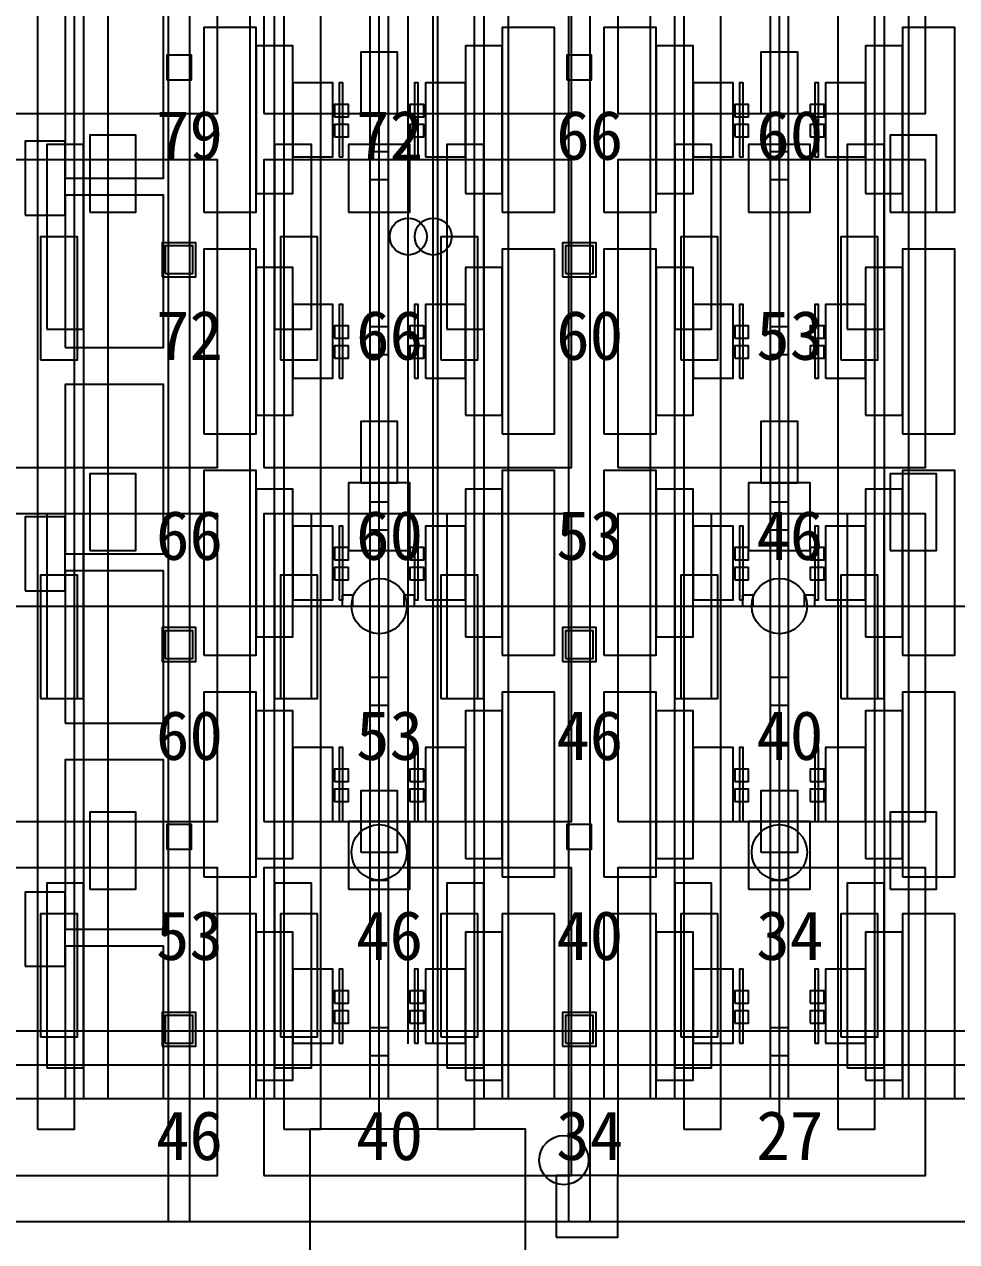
# Model space of a CAD drawing. Header units: metres. Extents: x -1640 to 1560, y -268 to 2338.
# Drawn here: x 140.72 to 171.01, y 1305.35 to 1344.9 of the extents above; entities that cross this region are included whole.
import ezdxf

# ---------------------------------------------------------------- set-up
doc = ezdxf.new("R2010")
doc.units = ezdxf.units.M
for name, color, linetype in [('1F_CHL', 4, 'Continuous'), ('1F_EHS_GAS_DETECTOR', 6, 'Continuous'), ('1F_EHS_SAFETY_SHOWER_EYEWASH_CONCEPT', 3, 'Continuous'), ('1F_PUMP', 2, 'Continuous'), ('1F_SCR', 3, 'Continuous'), ('1F_STRUCT_COLUMN', 8, 'Continuous'), ('1F_ZONE', 3, 'Continuous'), ('2F_CSF_LATERAL_RACK_CONCEPT', 9, 'Continuous'), ('2F_EHS_GAS_DETECTOR', 6, 'Continuous'), ('2F_RFG', 5, 'Continuous'), ('2F_STRUCT_COLUMN', 8, 'Continuous'), ('2F_VMB', 6, 'Continuous'), ('2F_ZONE', 3, 'Continuous'), ('3F_CLEANROOM_OVERHEAD_PIPE_DUCT_CONCEPT', 9, 'Continuous'), ('3F_EHS_EGRESS_DIST_M', 2, 'Continuous'), ('3F_ETCH', 2, 'Continuous'), ('3F_FOUP', 5, 'Continuous'), ('3F_OHT', 9, 'Continuous'), ('3F_OHTV', 1, 'Continuous'), ('3F_PHOTO', 1, 'Continuous'), ('3F_STRUCT_COLUMN', 8, 'Continuous'), ('3F_TBAR', 6, 'Continuous'), ('3F_ZONE', 3, 'Continuous'), ('4F_FFU', 1, 'Continuous'), ('4F_STRUCT_PLENUM_TRUSS_CONCEPT', 9, 'Continuous'), ('4F_ZONE', 3, 'Continuous'), ('5F_CHL', 4, 'Continuous'), ('5F_EHS_GAS_DETECTOR', 6, 'Continuous'), ('5F_EHS_SAFETY_SHOWER_EYEWASH_CONCEPT', 3, 'Continuous'), ('5F_PUMP', 2, 'Continuous'), ('5F_SCR', 3, 'Continuous'), ('5F_STRUCT_COLUMN', 8, 'Continuous'), ('5F_ZONE', 3, 'Continuous'), ('6F_CSF_LATERAL_RACK_CONCEPT', 9, 'Continuous'), ('6F_EHS_GAS_DETECTOR', 6, 'Continuous'), ('6F_RFG', 5, 'Continuous'), ('6F_STRUCT_COLUMN', 8, 'Continuous'), ('6F_VMB', 6, 'Continuous'), ('6F_ZONE', 3, 'Continuous'), ('7F_CLEANROOM_OVERHEAD_PIPE_DUCT_CONCEPT', 9, 'Continuous'), ('7F_EHS_EGRESS_DIST_M', 2, 'Continuous'), ('7F_ETCH', 2, 'Continuous'), ('7F_FOUP', 5, 'Continuous'), ('7F_OHT', 9, 'Continuous'), ('7F_OHTV', 1, 'Continuous'), ('7F_PHOTO', 1, 'Continuous'), ('7F_STRUCT_COLUMN', 8, 'Continuous'), ('7F_TBAR', 6, 'Continuous'), ('7F_ZONE', 3, 'Continuous'), ('8F_FFU', 1, 'Continuous'), ('8F_STRUCT_PLENUM_TRUSS_CONCEPT', 9, 'Continuous'), ('8F_ZONE', 3, 'Continuous'), ('EHS_GAS_SUPPLY', 3, 'Continuous'), ('EHS_PROCESS_EXHAUST', 1, 'Continuous'), ('EHS_TREATED_EXHAUST', 30, 'Continuous'), ('RF_RSC', 4, 'Continuous'), ('RF_STACK', 2, 'Continuous'), ('UTIL_GAS.SPEC_CONCEPT', 3, 'Continuous'), ('UTIL_PCW.R_CONCEPT', 1, 'Continuous'), ('UTIL_PCW.R_RISER', 1, 'Continuous'), ('UTIL_PCW.S_CONCEPT', 6, 'Continuous'), ('UTIL_PCW.S_RISER', 6, 'Continuous'), ('UTIL_WW.AA_CONCEPT', 3, 'Continuous'), ('UTIL_WW.F_CONCEPT', 2, 'Continuous'), ('UTIL_WW.ORG_CONCEPT', 4, 'Continuous')]:
    doc.layers.add(name, color=color, linetype=linetype)

msp = doc.modelspace()

# ---------------------------------------------------------------- linework, layer by layer
at = {"layer": '1F_CHL'}
for points in [[(142.85, 1338.8), (144.35, 1338.8), (144.35, 1341.3), (142.85, 1341.3)], [(168.85, 1338.8), (170.35, 1338.8), (170.35, 1341.3), (168.85, 1341.3)], [(142.85, 1327.8), (144.35, 1327.8), (144.35, 1330.3), (142.85, 1330.3)], [(168.85, 1327.8), (170.35, 1327.8), (170.35, 1330.3), (168.85, 1330.3)], [(142.85, 1316.8), (144.35, 1316.8), (144.35, 1319.3), (142.85, 1319.3)], [(168.85, 1316.8), (170.35, 1316.8), (170.35, 1319.3), (168.85, 1319.3)]]:
    msp.add_lwpolyline(points, close=True, dxfattribs=at)
at = {"layer": '1F_EHS_GAS_DETECTOR'}
for centre in [(152.25, 1318), (165.25, 1318)]:
    msp.add_circle(centre, 0.9, dxfattribs=at)
at = {"layer": '1F_EHS_SAFETY_SHOWER_EYEWASH_CONCEPT'}
msp.add_circle((158.25, 1308), 0.8, dxfattribs=at)
at = {"layer": '1F_PUMP'}
for points in [[(141.25, 1334), (142.45, 1334), (142.45, 1338), (141.25, 1338)], [(149.05, 1334), (150.25, 1334), (150.25, 1338), (149.05, 1338)], [(154.25, 1334), (155.45, 1334), (155.45, 1338), (154.25, 1338)], [(162.05, 1334), (163.25, 1334), (163.25, 1338), (162.05, 1338)], [(167.25, 1334), (168.45, 1334), (168.45, 1338), (167.25, 1338)], [(141.25, 1323), (142.45, 1323), (142.45, 1327), (141.25, 1327)], [(149.05, 1323), (150.25, 1323), (150.25, 1327), (149.05, 1327)], [(154.25, 1323), (155.45, 1323), (155.45, 1327), (154.25, 1327)], [(162.05, 1323), (163.25, 1323), (163.25, 1327), (162.05, 1327)], [(167.25, 1323), (168.45, 1323), (168.45, 1327), (167.25, 1327)], [(141.25, 1312), (142.45, 1312), (142.45, 1316), (141.25, 1316)], [(149.05, 1312), (150.25, 1312), (150.25, 1316), (149.05, 1316)], [(154.25, 1312), (155.45, 1312), (155.45, 1316), (154.25, 1316)], [(162.05, 1312), (163.25, 1312), (163.25, 1316), (162.05, 1316)], [(167.25, 1312), (168.45, 1312), (168.45, 1316), (167.25, 1316)]]:
    msp.add_lwpolyline(points, close=True, dxfattribs=at)
at = {"layer": '1F_SCR'}
for points in [[(151.25, 1338.8), (153.25, 1338.8), (153.25, 1341), (151.25, 1341)], [(164.25, 1338.8), (166.25, 1338.8), (166.25, 1341), (164.25, 1341)], [(151.25, 1327.8), (153.25, 1327.8), (153.25, 1330), (151.25, 1330)], [(164.25, 1327.8), (166.25, 1327.8), (166.25, 1330), (164.25, 1330)], [(151.25, 1316.8), (153.25, 1316.8), (153.25, 1319), (151.25, 1319)], [(164.25, 1316.8), (166.25, 1316.8), (166.25, 1319), (164.25, 1319)]]:
    msp.add_lwpolyline(points, close=True, dxfattribs=at)
at = {"layer": '1F_STRUCT_COLUMN'}
for points in [[(145.2, 1336.7), (146.3, 1336.7), (146.3, 1337.8), (145.2, 1337.8)], [(158.2, 1336.7), (159.3, 1336.7), (159.3, 1337.8), (158.2, 1337.8)], [(145.2, 1324.2), (146.3, 1324.2), (146.3, 1325.3), (145.2, 1325.3)], [(158.2, 1324.2), (159.3, 1324.2), (159.3, 1325.3), (158.2, 1325.3)], [(145.2, 1311.7), (146.3, 1311.7), (146.3, 1312.8), (145.2, 1312.8)], [(158.2, 1311.7), (159.3, 1311.7), (159.3, 1312.8), (158.2, 1312.8)]]:
    msp.add_lwpolyline(points, close=True, dxfattribs=at)
at = {"layer": '1F_ZONE'}
msp.add_lwpolyline([(20.5, 1306), (297, 1306), (297, 1464), (20.5, 1464)], close=True, dxfattribs=at)
at = {"layer": '2F_CSF_LATERAL_RACK_CONCEPT'}
for points in [[(142.65, 1310), (143.45, 1310), (143.45, 1460), (142.65, 1460)], [(148.05, 1310), (148.85, 1310), (148.85, 1460), (148.05, 1460)], [(155.65, 1310), (156.45, 1310), (156.45, 1460), (155.65, 1460)], [(161.05, 1310), (161.85, 1310), (161.85, 1460), (161.05, 1460)], [(168.65, 1310), (169.45, 1310), (169.45, 1460), (168.65, 1460)]]:
    msp.add_lwpolyline(points, close=True, dxfattribs=at)
at = {"layer": '2F_EHS_GAS_DETECTOR'}
for centre in [(152.25, 1326), (165.25, 1326)]:
    msp.add_circle(centre, 0.9, dxfattribs=at)
at = {"layer": '2F_RFG'}
for points in [[(141.45, 1335), (142.65, 1335), (142.65, 1341), (141.45, 1341)], [(148.85, 1335), (150.05, 1335), (150.05, 1341), (148.85, 1341)], [(154.45, 1335), (155.65, 1335), (155.65, 1341), (154.45, 1341)], [(161.85, 1335), (163.05, 1335), (163.05, 1341), (161.85, 1341)], [(167.45, 1335), (168.65, 1335), (168.65, 1341), (167.45, 1341)], [(141.45, 1323), (142.65, 1323), (142.65, 1329), (141.45, 1329)], [(148.85, 1323), (150.05, 1323), (150.05, 1329), (148.85, 1329)], [(154.45, 1323), (155.65, 1323), (155.65, 1329), (154.45, 1329)], [(161.85, 1323), (163.05, 1323), (163.05, 1329), (161.85, 1329)], [(167.45, 1323), (168.65, 1323), (168.65, 1329), (167.45, 1329)], [(141.45, 1311), (142.65, 1311), (142.65, 1317), (141.45, 1317)], [(148.85, 1311), (150.05, 1311), (150.05, 1317), (148.85, 1317)], [(154.45, 1311), (155.65, 1311), (155.65, 1317), (154.45, 1317)], [(161.85, 1311), (163.05, 1311), (163.05, 1317), (161.85, 1317)], [(167.45, 1311), (168.65, 1311), (168.65, 1317), (167.45, 1317)]]:
    msp.add_lwpolyline(points, close=True, dxfattribs=at)
at = {"layer": '2F_STRUCT_COLUMN'}
for points in [[(145.3, 1336.8), (146.2, 1336.8), (146.2, 1337.7), (145.3, 1337.7)], [(158.3, 1336.8), (159.2, 1336.8), (159.2, 1337.7), (158.3, 1337.7)], [(145.3, 1324.3), (146.2, 1324.3), (146.2, 1325.2), (145.3, 1325.2)], [(158.3, 1324.3), (159.2, 1324.3), (159.2, 1325.2), (158.3, 1325.2)], [(145.3, 1311.8), (146.2, 1311.8), (146.2, 1312.7), (145.3, 1312.7)], [(158.3, 1311.8), (159.2, 1311.8), (159.2, 1312.7), (158.3, 1312.7)]]:
    msp.add_lwpolyline(points, close=True, dxfattribs=at)
at = {"layer": '2F_VMB'}
for points in [[(151.65, 1342), (152.85, 1342), (152.85, 1344), (151.65, 1344)], [(164.65, 1342), (165.85, 1342), (165.85, 1344), (164.65, 1344)], [(151.65, 1330), (152.85, 1330), (152.85, 1332), (151.65, 1332)], [(164.65, 1330), (165.85, 1330), (165.85, 1332), (164.65, 1332)], [(151.65, 1318), (152.85, 1318), (152.85, 1320), (151.65, 1320)], [(164.65, 1318), (165.85, 1318), (165.85, 1320), (164.65, 1320)]]:
    msp.add_lwpolyline(points, close=True, dxfattribs=at)
at = {"layer": '2F_ZONE'}
msp.add_lwpolyline([(20.5, 1306), (297, 1306), (297, 1464), (20.5, 1464)], close=True, dxfattribs=at)
at = {"layer": '3F_CLEANROOM_OVERHEAD_PIPE_DUCT_CONCEPT'}
for points in [[(141.15, 1309), (142.35, 1309), (142.35, 1461), (141.15, 1461)], [(149.15, 1309), (150.35, 1309), (150.35, 1461), (149.15, 1461)], [(154.15, 1309), (155.35, 1309), (155.35, 1461), (154.15, 1461)], [(162.15, 1309), (163.35, 1309), (163.35, 1461), (162.15, 1461)], [(167.15, 1309), (168.35, 1309), (168.35, 1461), (167.15, 1461)]]:
    msp.add_lwpolyline(points, close=True, dxfattribs=at)
at = {"layer": '3F_ETCH'}
for points in [[(146.55, 1338.8), (148.25, 1338.8), (148.25, 1344.8), (146.55, 1344.8)], [(156.25, 1338.8), (157.95, 1338.8), (157.95, 1344.8), (156.25, 1344.8)], [(159.55, 1338.8), (161.25, 1338.8), (161.25, 1344.8), (159.55, 1344.8)], [(169.25, 1338.8), (170.95, 1338.8), (170.95, 1344.8), (169.25, 1344.8)], [(148.25, 1339.4), (149.45, 1339.4), (149.45, 1344.2), (148.25, 1344.2)], [(155.05, 1339.4), (156.25, 1339.4), (156.25, 1344.2), (155.05, 1344.2)], [(161.25, 1339.4), (162.45, 1339.4), (162.45, 1344.2), (161.25, 1344.2)], [(168.05, 1339.4), (169.25, 1339.4), (169.25, 1344.2), (168.05, 1344.2)], [(149.45, 1340.6), (150.75, 1340.6), (150.75, 1343), (149.45, 1343)], [(153.75, 1340.6), (155.05, 1340.6), (155.05, 1343), (153.75, 1343)], [(162.45, 1340.6), (163.75, 1340.6), (163.75, 1343), (162.45, 1343)], [(166.75, 1340.6), (168.05, 1340.6), (168.05, 1343), (166.75, 1343)], [(146.55, 1331.6), (148.25, 1331.6), (148.25, 1337.6), (146.55, 1337.6)], [(156.25, 1331.6), (157.95, 1331.6), (157.95, 1337.6), (156.25, 1337.6)], [(159.55, 1331.6), (161.25, 1331.6), (161.25, 1337.6), (159.55, 1337.6)], [(169.25, 1331.6), (170.95, 1331.6), (170.95, 1337.6), (169.25, 1337.6)], [(148.25, 1332.2), (149.45, 1332.2), (149.45, 1337), (148.25, 1337)], [(155.05, 1332.2), (156.25, 1332.2), (156.25, 1337), (155.05, 1337)], [(161.25, 1332.2), (162.45, 1332.2), (162.45, 1337), (161.25, 1337)], [(168.05, 1332.2), (169.25, 1332.2), (169.25, 1337), (168.05, 1337)], [(149.45, 1333.4), (150.75, 1333.4), (150.75, 1335.8), (149.45, 1335.8)], [(153.75, 1333.4), (155.05, 1333.4), (155.05, 1335.8), (153.75, 1335.8)], [(162.45, 1333.4), (163.75, 1333.4), (163.75, 1335.8), (162.45, 1335.8)], [(166.75, 1333.4), (168.05, 1333.4), (168.05, 1335.8), (166.75, 1335.8)], [(146.55, 1324.4), (148.25, 1324.4), (148.25, 1330.4), (146.55, 1330.4)], [(156.25, 1324.4), (157.95, 1324.4), (157.95, 1330.4), (156.25, 1330.4)], [(159.55, 1324.4), (161.25, 1324.4), (161.25, 1330.4), (159.55, 1330.4)], [(169.25, 1324.4), (170.95, 1324.4), (170.95, 1330.4), (169.25, 1330.4)], [(148.25, 1325), (149.45, 1325), (149.45, 1329.8), (148.25, 1329.8)], [(155.05, 1325), (156.25, 1325), (156.25, 1329.8), (155.05, 1329.8)], [(161.25, 1325), (162.45, 1325), (162.45, 1329.8), (161.25, 1329.8)], [(168.05, 1325), (169.25, 1325), (169.25, 1329.8), (168.05, 1329.8)], [(149.45, 1326.2), (150.75, 1326.2), (150.75, 1328.6), (149.45, 1328.6)], [(153.75, 1326.2), (155.05, 1326.2), (155.05, 1328.6), (153.75, 1328.6)], [(162.45, 1326.2), (163.75, 1326.2), (163.75, 1328.6), (162.45, 1328.6)], [(166.75, 1326.2), (168.05, 1326.2), (168.05, 1328.6), (166.75, 1328.6)], [(146.55, 1317.2), (148.25, 1317.2), (148.25, 1323.2), (146.55, 1323.2)], [(156.25, 1317.2), (157.95, 1317.2), (157.95, 1323.2), (156.25, 1323.2)], [(159.55, 1317.2), (161.25, 1317.2), (161.25, 1323.2), (159.55, 1323.2)], [(169.25, 1317.2), (170.95, 1317.2), (170.95, 1323.2), (169.25, 1323.2)], [(148.25, 1317.8), (149.45, 1317.8), (149.45, 1322.6), (148.25, 1322.6)], [(155.05, 1317.8), (156.25, 1317.8), (156.25, 1322.6), (155.05, 1322.6)], [(161.25, 1317.8), (162.45, 1317.8), (162.45, 1322.6), (161.25, 1322.6)], [(168.05, 1317.8), (169.25, 1317.8), (169.25, 1322.6), (168.05, 1322.6)], [(149.45, 1319), (150.75, 1319), (150.75, 1321.4), (149.45, 1321.4)], [(153.75, 1319), (155.05, 1319), (155.05, 1321.4), (153.75, 1321.4)], [(162.45, 1319), (163.75, 1319), (163.75, 1321.4), (162.45, 1321.4)], [(166.75, 1319), (168.05, 1319), (168.05, 1321.4), (166.75, 1321.4)], [(146.55, 1310), (148.25, 1310), (148.25, 1316), (146.55, 1316)], [(156.25, 1310), (157.95, 1310), (157.95, 1316), (156.25, 1316)], [(159.55, 1310), (161.25, 1310), (161.25, 1316), (159.55, 1316)], [(169.25, 1310), (170.95, 1310), (170.95, 1316), (169.25, 1316)], [(148.25, 1310.6), (149.45, 1310.6), (149.45, 1315.4), (148.25, 1315.4)], [(155.05, 1310.6), (156.25, 1310.6), (156.25, 1315.4), (155.05, 1315.4)], [(161.25, 1310.6), (162.45, 1310.6), (162.45, 1315.4), (161.25, 1315.4)], [(168.05, 1310.6), (169.25, 1310.6), (169.25, 1315.4), (168.05, 1315.4)], [(149.45, 1311.8), (150.75, 1311.8), (150.75, 1314.2), (149.45, 1314.2)], [(153.75, 1311.8), (155.05, 1311.8), (155.05, 1314.2), (153.75, 1314.2)], [(162.45, 1311.8), (163.75, 1311.8), (163.75, 1314.2), (162.45, 1314.2)], [(166.75, 1311.8), (168.05, 1311.8), (168.05, 1314.2), (166.75, 1314.2)]]:
    msp.add_lwpolyline(points, close=True, dxfattribs=at)
at = {"layer": '3F_FOUP'}
for points in [[(150.8, 1341.9), (151.25, 1341.9), (151.25, 1342.3), (150.8, 1342.3)], [(153.25, 1341.9), (153.7, 1341.9), (153.7, 1342.3), (153.25, 1342.3)], [(163.8, 1341.9), (164.25, 1341.9), (164.25, 1342.3), (163.8, 1342.3)], [(166.25, 1341.9), (166.7, 1341.9), (166.7, 1342.3), (166.25, 1342.3)], [(150.8, 1341.25), (151.25, 1341.25), (151.25, 1341.65), (150.8, 1341.65)], [(153.25, 1341.25), (153.7, 1341.25), (153.7, 1341.65), (153.25, 1341.65)], [(163.8, 1341.25), (164.25, 1341.25), (164.25, 1341.65), (163.8, 1341.65)], [(166.25, 1341.25), (166.7, 1341.25), (166.7, 1341.65), (166.25, 1341.65)], [(150.8, 1334.7), (151.25, 1334.7), (151.25, 1335.1), (150.8, 1335.1)], [(153.25, 1334.7), (153.7, 1334.7), (153.7, 1335.1), (153.25, 1335.1)], [(163.8, 1334.7), (164.25, 1334.7), (164.25, 1335.1), (163.8, 1335.1)], [(166.25, 1334.7), (166.7, 1334.7), (166.7, 1335.1), (166.25, 1335.1)], [(150.8, 1334.05), (151.25, 1334.05), (151.25, 1334.45), (150.8, 1334.45)], [(153.25, 1334.05), (153.7, 1334.05), (153.7, 1334.45), (153.25, 1334.45)], [(163.8, 1334.05), (164.25, 1334.05), (164.25, 1334.45), (163.8, 1334.45)], [(166.25, 1334.05), (166.7, 1334.05), (166.7, 1334.45), (166.25, 1334.45)], [(150.8, 1327.5), (151.25, 1327.5), (151.25, 1327.9), (150.8, 1327.9)], [(153.25, 1327.5), (153.7, 1327.5), (153.7, 1327.9), (153.25, 1327.9)], [(163.8, 1327.5), (164.25, 1327.5), (164.25, 1327.9), (163.8, 1327.9)], [(166.25, 1327.5), (166.7, 1327.5), (166.7, 1327.9), (166.25, 1327.9)], [(150.8, 1326.85), (151.25, 1326.85), (151.25, 1327.25), (150.8, 1327.25)], [(153.25, 1326.85), (153.7, 1326.85), (153.7, 1327.25), (153.25, 1327.25)], [(163.8, 1326.85), (164.25, 1326.85), (164.25, 1327.25), (163.8, 1327.25)], [(166.25, 1326.85), (166.7, 1326.85), (166.7, 1327.25), (166.25, 1327.25)], [(150.8, 1320.3), (151.25, 1320.3), (151.25, 1320.7), (150.8, 1320.7)], [(153.25, 1320.3), (153.7, 1320.3), (153.7, 1320.7), (153.25, 1320.7)], [(163.8, 1320.3), (164.25, 1320.3), (164.25, 1320.7), (163.8, 1320.7)], [(166.25, 1320.3), (166.7, 1320.3), (166.7, 1320.7), (166.25, 1320.7)], [(150.8, 1319.65), (151.25, 1319.65), (151.25, 1320.05), (150.8, 1320.05)], [(153.25, 1319.65), (153.7, 1319.65), (153.7, 1320.05), (153.25, 1320.05)], [(163.8, 1319.65), (164.25, 1319.65), (164.25, 1320.05), (163.8, 1320.05)], [(166.25, 1319.65), (166.7, 1319.65), (166.7, 1320.05), (166.25, 1320.05)], [(150.8, 1313.1), (151.25, 1313.1), (151.25, 1313.5), (150.8, 1313.5)], [(153.25, 1313.1), (153.7, 1313.1), (153.7, 1313.5), (153.25, 1313.5)], [(163.8, 1313.1), (164.25, 1313.1), (164.25, 1313.5), (163.8, 1313.5)], [(166.25, 1313.1), (166.7, 1313.1), (166.7, 1313.5), (166.25, 1313.5)], [(150.8, 1312.45), (151.25, 1312.45), (151.25, 1312.85), (150.8, 1312.85)], [(153.25, 1312.45), (153.7, 1312.45), (153.7, 1312.85), (153.25, 1312.85)], [(163.8, 1312.45), (164.25, 1312.45), (164.25, 1312.85), (163.8, 1312.85)], [(166.25, 1312.45), (166.7, 1312.45), (166.7, 1312.85), (166.25, 1312.85)]]:
    msp.add_lwpolyline(points, close=True, dxfattribs=at)
at = {"layer": '3F_OHT'}
for p, q in [((152.25, 1309), (152.25, 1381)), ((165.25, 1309), (165.25, 1381))]:
    msp.add_line(p, q, dxfattribs=at)
at = {"layer": '3F_OHTV'}
for points in [[(151.95, 1339.86), (152.55, 1339.86), (152.55, 1340.76), (151.95, 1340.76)], [(164.95, 1339.86), (165.55, 1339.86), (165.55, 1340.76), (164.95, 1340.76)], [(151.95, 1334.17), (152.55, 1334.17), (152.55, 1335.07), (151.95, 1335.07)], [(164.95, 1334.17), (165.55, 1334.17), (165.55, 1335.07), (164.95, 1335.07)], [(151.95, 1328.48), (152.55, 1328.48), (152.55, 1329.38), (151.95, 1329.38)], [(164.95, 1328.48), (165.55, 1328.48), (165.55, 1329.38), (164.95, 1329.38)], [(151.95, 1322.78), (152.55, 1322.78), (152.55, 1323.68), (151.95, 1323.68)], [(164.95, 1322.78), (165.55, 1322.78), (165.55, 1323.68), (164.95, 1323.68)], [(151.95, 1317.09), (152.55, 1317.09), (152.55, 1317.99), (151.95, 1317.99)], [(164.95, 1317.09), (165.55, 1317.09), (165.55, 1317.99), (164.95, 1317.99)], [(151.95, 1311.4), (152.55, 1311.4), (152.55, 1312.3), (151.95, 1312.3)], [(164.95, 1311.4), (165.55, 1311.4), (165.55, 1312.3), (164.95, 1312.3)]]:
    msp.add_lwpolyline(points, close=True, dxfattribs=at)
at = {"layer": '3F_PHOTO'}
for points in [[(142.05, 1339.9), (145.25, 1339.9), (145.25, 1345.4), (142.05, 1345.4)], [(140.75, 1338.7), (142.05, 1338.7), (142.05, 1341.1), (140.75, 1341.1)], [(142.05, 1334.4), (145.25, 1334.4), (145.25, 1339.35), (142.05, 1339.35)], [(142.05, 1327.7), (145.25, 1327.7), (145.25, 1333.2), (142.05, 1333.2)], [(140.75, 1326.5), (142.05, 1326.5), (142.05, 1328.9), (140.75, 1328.9)], [(142.05, 1322.2), (145.25, 1322.2), (145.25, 1327.15), (142.05, 1327.15)], [(142.05, 1315.5), (145.25, 1315.5), (145.25, 1321), (142.05, 1321)], [(140.75, 1314.3), (142.05, 1314.3), (142.05, 1316.7), (140.75, 1316.7)], [(142.05, 1310), (145.25, 1310), (145.25, 1314.95), (142.05, 1314.95)]]:
    msp.add_lwpolyline(points, close=True, dxfattribs=at)
at = {"layer": '3F_STRUCT_COLUMN'}
for points in [[(145.35, 1343.1), (146.15, 1343.1), (146.15, 1343.9), (145.35, 1343.9)], [(158.35, 1343.1), (159.15, 1343.1), (159.15, 1343.9), (158.35, 1343.9)], [(145.35, 1318.1), (146.15, 1318.1), (146.15, 1318.9), (145.35, 1318.9)], [(158.35, 1318.1), (159.15, 1318.1), (159.15, 1318.9), (158.35, 1318.9)]]:
    msp.add_lwpolyline(points, close=True, dxfattribs=at)
at = {"layer": '3F_TBAR'}
for points in [[(150.95, 1340.6), (151.07, 1340.6), (151.07, 1343), (150.95, 1343)], [(153.4, 1340.6), (153.52, 1340.6), (153.52, 1343), (153.4, 1343)], [(163.95, 1340.6), (164.07, 1340.6), (164.07, 1343), (163.95, 1343)], [(166.4, 1340.6), (166.52, 1340.6), (166.52, 1343), (166.4, 1343)], [(150.95, 1333.4), (151.07, 1333.4), (151.07, 1335.8), (150.95, 1335.8)], [(153.4, 1333.4), (153.52, 1333.4), (153.52, 1335.8), (153.4, 1335.8)], [(163.95, 1333.4), (164.07, 1333.4), (164.07, 1335.8), (163.95, 1335.8)], [(166.4, 1333.4), (166.52, 1333.4), (166.52, 1335.8), (166.4, 1335.8)], [(150.95, 1326.2), (151.07, 1326.2), (151.07, 1328.6), (150.95, 1328.6)], [(153.4, 1326.2), (153.52, 1326.2), (153.52, 1328.6), (153.4, 1328.6)], [(163.95, 1326.2), (164.07, 1326.2), (164.07, 1328.6), (163.95, 1328.6)], [(166.4, 1326.2), (166.52, 1326.2), (166.52, 1328.6), (166.4, 1328.6)], [(150.95, 1319), (151.07, 1319), (151.07, 1321.4), (150.95, 1321.4)], [(153.4, 1319), (153.52, 1319), (153.52, 1321.4), (153.4, 1321.4)], [(163.95, 1319), (164.07, 1319), (164.07, 1321.4), (163.95, 1321.4)], [(166.4, 1319), (166.52, 1319), (166.52, 1321.4), (166.4, 1321.4)], [(150.95, 1311.8), (151.07, 1311.8), (151.07, 1314.2), (150.95, 1314.2)], [(153.4, 1311.8), (153.52, 1311.8), (153.52, 1314.2), (153.4, 1314.2)], [(163.95, 1311.8), (164.07, 1311.8), (164.07, 1314.2), (163.95, 1314.2)], [(166.4, 1311.8), (166.52, 1311.8), (166.52, 1314.2), (166.4, 1314.2)]]:
    msp.add_lwpolyline(points, close=True, dxfattribs=at)
at = {"layer": '3F_ZONE'}
msp.add_lwpolyline([(20.5, 1306), (297, 1306), (297, 1464), (20.5, 1464)], close=True, dxfattribs=at)
at = {"layer": '4F_FFU'}
for points in [[(137, 1342), (147, 1342), (147, 1352), (137, 1352)], [(148.5, 1342), (158.5, 1342), (158.5, 1352), (148.5, 1352)], [(160, 1342), (170, 1342), (170, 1352), (160, 1352)], [(137, 1330.5), (147, 1330.5), (147, 1340.5), (137, 1340.5)], [(148.5, 1330.5), (158.5, 1330.5), (158.5, 1340.5), (148.5, 1340.5)], [(160, 1330.5), (170, 1330.5), (170, 1340.5), (160, 1340.5)], [(137, 1319), (147, 1319), (147, 1329), (137, 1329)], [(148.5, 1319), (158.5, 1319), (158.5, 1329), (148.5, 1329)], [(160, 1319), (170, 1319), (170, 1329), (160, 1329)], [(137, 1307.5), (147, 1307.5), (147, 1317.5), (137, 1317.5)], [(148.5, 1307.5), (158.5, 1307.5), (158.5, 1317.5), (148.5, 1317.5)], [(160, 1307.5), (170, 1307.5), (170, 1317.5), (160, 1317.5)]]:
    msp.add_lwpolyline(points, close=True, dxfattribs=at)
at = {"layer": '4F_STRUCT_PLENUM_TRUSS_CONCEPT'}
for points in [[(145.4, 1306), (146.1, 1306), (146.1, 1464), (145.4, 1464)], [(158.4, 1306), (159.1, 1306), (159.1, 1464), (158.4, 1464)]]:
    msp.add_lwpolyline(points, close=True, dxfattribs=at)
at = {"layer": '4F_ZONE'}
msp.add_lwpolyline([(20.5, 1306), (297, 1306), (297, 1464), (20.5, 1464)], close=True, dxfattribs=at)
at = {"layer": '5F_CHL'}
for points in [[(142.85, 1338.8), (144.35, 1338.8), (144.35, 1341.3), (142.85, 1341.3)], [(168.85, 1338.8), (170.35, 1338.8), (170.35, 1341.3), (168.85, 1341.3)], [(142.85, 1327.8), (144.35, 1327.8), (144.35, 1330.3), (142.85, 1330.3)], [(168.85, 1327.8), (170.35, 1327.8), (170.35, 1330.3), (168.85, 1330.3)], [(142.85, 1316.8), (144.35, 1316.8), (144.35, 1319.3), (142.85, 1319.3)], [(168.85, 1316.8), (170.35, 1316.8), (170.35, 1319.3), (168.85, 1319.3)]]:
    msp.add_lwpolyline(points, close=True, dxfattribs=at)
at = {"layer": '5F_EHS_GAS_DETECTOR'}
for centre in [(152.25, 1318), (165.25, 1318)]:
    msp.add_circle(centre, 0.9, dxfattribs=at)
at = {"layer": '5F_EHS_SAFETY_SHOWER_EYEWASH_CONCEPT'}
msp.add_circle((158.25, 1308), 0.8, dxfattribs=at)
at = {"layer": '5F_PUMP'}
for points in [[(141.25, 1334), (142.45, 1334), (142.45, 1338), (141.25, 1338)], [(149.05, 1334), (150.25, 1334), (150.25, 1338), (149.05, 1338)], [(154.25, 1334), (155.45, 1334), (155.45, 1338), (154.25, 1338)], [(162.05, 1334), (163.25, 1334), (163.25, 1338), (162.05, 1338)], [(167.25, 1334), (168.45, 1334), (168.45, 1338), (167.25, 1338)], [(141.25, 1323), (142.45, 1323), (142.45, 1327), (141.25, 1327)], [(149.05, 1323), (150.25, 1323), (150.25, 1327), (149.05, 1327)], [(154.25, 1323), (155.45, 1323), (155.45, 1327), (154.25, 1327)], [(162.05, 1323), (163.25, 1323), (163.25, 1327), (162.05, 1327)], [(167.25, 1323), (168.45, 1323), (168.45, 1327), (167.25, 1327)], [(141.25, 1312), (142.45, 1312), (142.45, 1316), (141.25, 1316)], [(149.05, 1312), (150.25, 1312), (150.25, 1316), (149.05, 1316)], [(154.25, 1312), (155.45, 1312), (155.45, 1316), (154.25, 1316)], [(162.05, 1312), (163.25, 1312), (163.25, 1316), (162.05, 1316)], [(167.25, 1312), (168.45, 1312), (168.45, 1316), (167.25, 1316)]]:
    msp.add_lwpolyline(points, close=True, dxfattribs=at)
at = {"layer": '5F_SCR'}
for points in [[(151.25, 1338.8), (153.25, 1338.8), (153.25, 1341), (151.25, 1341)], [(164.25, 1338.8), (166.25, 1338.8), (166.25, 1341), (164.25, 1341)], [(151.25, 1327.8), (153.25, 1327.8), (153.25, 1330), (151.25, 1330)], [(164.25, 1327.8), (166.25, 1327.8), (166.25, 1330), (164.25, 1330)], [(151.25, 1316.8), (153.25, 1316.8), (153.25, 1319), (151.25, 1319)], [(164.25, 1316.8), (166.25, 1316.8), (166.25, 1319), (164.25, 1319)]]:
    msp.add_lwpolyline(points, close=True, dxfattribs=at)
at = {"layer": '5F_STRUCT_COLUMN'}
for points in [[(145.2, 1336.7), (146.3, 1336.7), (146.3, 1337.8), (145.2, 1337.8)], [(158.2, 1336.7), (159.3, 1336.7), (159.3, 1337.8), (158.2, 1337.8)], [(145.2, 1324.2), (146.3, 1324.2), (146.3, 1325.3), (145.2, 1325.3)], [(158.2, 1324.2), (159.3, 1324.2), (159.3, 1325.3), (158.2, 1325.3)], [(145.2, 1311.7), (146.3, 1311.7), (146.3, 1312.8), (145.2, 1312.8)], [(158.2, 1311.7), (159.3, 1311.7), (159.3, 1312.8), (158.2, 1312.8)]]:
    msp.add_lwpolyline(points, close=True, dxfattribs=at)
at = {"layer": '5F_ZONE'}
msp.add_lwpolyline([(20.5, 1306), (297, 1306), (297, 1464), (20.5, 1464)], close=True, dxfattribs=at)
at = {"layer": '6F_CSF_LATERAL_RACK_CONCEPT'}
for points in [[(142.65, 1310), (143.45, 1310), (143.45, 1460), (142.65, 1460)], [(148.05, 1310), (148.85, 1310), (148.85, 1460), (148.05, 1460)], [(155.65, 1310), (156.45, 1310), (156.45, 1460), (155.65, 1460)], [(161.05, 1310), (161.85, 1310), (161.85, 1460), (161.05, 1460)], [(168.65, 1310), (169.45, 1310), (169.45, 1460), (168.65, 1460)]]:
    msp.add_lwpolyline(points, close=True, dxfattribs=at)
at = {"layer": '6F_EHS_GAS_DETECTOR'}
for centre in [(152.25, 1326), (165.25, 1326)]:
    msp.add_circle(centre, 0.9, dxfattribs=at)
at = {"layer": '6F_RFG'}
for points in [[(141.45, 1335), (142.65, 1335), (142.65, 1341), (141.45, 1341)], [(148.85, 1335), (150.05, 1335), (150.05, 1341), (148.85, 1341)], [(154.45, 1335), (155.65, 1335), (155.65, 1341), (154.45, 1341)], [(161.85, 1335), (163.05, 1335), (163.05, 1341), (161.85, 1341)], [(167.45, 1335), (168.65, 1335), (168.65, 1341), (167.45, 1341)], [(141.45, 1323), (142.65, 1323), (142.65, 1329), (141.45, 1329)], [(148.85, 1323), (150.05, 1323), (150.05, 1329), (148.85, 1329)], [(154.45, 1323), (155.65, 1323), (155.65, 1329), (154.45, 1329)], [(161.85, 1323), (163.05, 1323), (163.05, 1329), (161.85, 1329)], [(167.45, 1323), (168.65, 1323), (168.65, 1329), (167.45, 1329)], [(141.45, 1311), (142.65, 1311), (142.65, 1317), (141.45, 1317)], [(148.85, 1311), (150.05, 1311), (150.05, 1317), (148.85, 1317)], [(154.45, 1311), (155.65, 1311), (155.65, 1317), (154.45, 1317)], [(161.85, 1311), (163.05, 1311), (163.05, 1317), (161.85, 1317)], [(167.45, 1311), (168.65, 1311), (168.65, 1317), (167.45, 1317)]]:
    msp.add_lwpolyline(points, close=True, dxfattribs=at)
at = {"layer": '6F_STRUCT_COLUMN'}
for points in [[(145.3, 1336.8), (146.2, 1336.8), (146.2, 1337.7), (145.3, 1337.7)], [(158.3, 1336.8), (159.2, 1336.8), (159.2, 1337.7), (158.3, 1337.7)], [(145.3, 1324.3), (146.2, 1324.3), (146.2, 1325.2), (145.3, 1325.2)], [(158.3, 1324.3), (159.2, 1324.3), (159.2, 1325.2), (158.3, 1325.2)], [(145.3, 1311.8), (146.2, 1311.8), (146.2, 1312.7), (145.3, 1312.7)], [(158.3, 1311.8), (159.2, 1311.8), (159.2, 1312.7), (158.3, 1312.7)]]:
    msp.add_lwpolyline(points, close=True, dxfattribs=at)
at = {"layer": '6F_VMB'}
for points in [[(151.65, 1342), (152.85, 1342), (152.85, 1344), (151.65, 1344)], [(164.65, 1342), (165.85, 1342), (165.85, 1344), (164.65, 1344)], [(151.65, 1330), (152.85, 1330), (152.85, 1332), (151.65, 1332)], [(164.65, 1330), (165.85, 1330), (165.85, 1332), (164.65, 1332)], [(151.65, 1318), (152.85, 1318), (152.85, 1320), (151.65, 1320)], [(164.65, 1318), (165.85, 1318), (165.85, 1320), (164.65, 1320)]]:
    msp.add_lwpolyline(points, close=True, dxfattribs=at)
at = {"layer": '6F_ZONE'}
msp.add_lwpolyline([(20.5, 1306), (297, 1306), (297, 1464), (20.5, 1464)], close=True, dxfattribs=at)
at = {"layer": '7F_CLEANROOM_OVERHEAD_PIPE_DUCT_CONCEPT'}
for points in [[(141.15, 1309), (142.35, 1309), (142.35, 1461), (141.15, 1461)], [(149.15, 1309), (150.35, 1309), (150.35, 1461), (149.15, 1461)], [(154.15, 1309), (155.35, 1309), (155.35, 1461), (154.15, 1461)], [(162.15, 1309), (163.35, 1309), (163.35, 1461), (162.15, 1461)], [(167.15, 1309), (168.35, 1309), (168.35, 1461), (167.15, 1461)]]:
    msp.add_lwpolyline(points, close=True, dxfattribs=at)
at = {"layer": '7F_ETCH'}
for points in [[(146.55, 1338.8), (148.25, 1338.8), (148.25, 1344.8), (146.55, 1344.8)], [(156.25, 1338.8), (157.95, 1338.8), (157.95, 1344.8), (156.25, 1344.8)], [(159.55, 1338.8), (161.25, 1338.8), (161.25, 1344.8), (159.55, 1344.8)], [(169.25, 1338.8), (170.95, 1338.8), (170.95, 1344.8), (169.25, 1344.8)], [(148.25, 1339.4), (149.45, 1339.4), (149.45, 1344.2), (148.25, 1344.2)], [(155.05, 1339.4), (156.25, 1339.4), (156.25, 1344.2), (155.05, 1344.2)], [(161.25, 1339.4), (162.45, 1339.4), (162.45, 1344.2), (161.25, 1344.2)], [(168.05, 1339.4), (169.25, 1339.4), (169.25, 1344.2), (168.05, 1344.2)], [(149.45, 1340.6), (150.75, 1340.6), (150.75, 1343), (149.45, 1343)], [(153.75, 1340.6), (155.05, 1340.6), (155.05, 1343), (153.75, 1343)], [(162.45, 1340.6), (163.75, 1340.6), (163.75, 1343), (162.45, 1343)], [(166.75, 1340.6), (168.05, 1340.6), (168.05, 1343), (166.75, 1343)], [(146.55, 1331.6), (148.25, 1331.6), (148.25, 1337.6), (146.55, 1337.6)], [(156.25, 1331.6), (157.95, 1331.6), (157.95, 1337.6), (156.25, 1337.6)], [(159.55, 1331.6), (161.25, 1331.6), (161.25, 1337.6), (159.55, 1337.6)], [(169.25, 1331.6), (170.95, 1331.6), (170.95, 1337.6), (169.25, 1337.6)], [(148.25, 1332.2), (149.45, 1332.2), (149.45, 1337), (148.25, 1337)], [(155.05, 1332.2), (156.25, 1332.2), (156.25, 1337), (155.05, 1337)], [(161.25, 1332.2), (162.45, 1332.2), (162.45, 1337), (161.25, 1337)], [(168.05, 1332.2), (169.25, 1332.2), (169.25, 1337), (168.05, 1337)], [(149.45, 1333.4), (150.75, 1333.4), (150.75, 1335.8), (149.45, 1335.8)], [(153.75, 1333.4), (155.05, 1333.4), (155.05, 1335.8), (153.75, 1335.8)], [(162.45, 1333.4), (163.75, 1333.4), (163.75, 1335.8), (162.45, 1335.8)], [(166.75, 1333.4), (168.05, 1333.4), (168.05, 1335.8), (166.75, 1335.8)], [(146.55, 1324.4), (148.25, 1324.4), (148.25, 1330.4), (146.55, 1330.4)], [(156.25, 1324.4), (157.95, 1324.4), (157.95, 1330.4), (156.25, 1330.4)], [(159.55, 1324.4), (161.25, 1324.4), (161.25, 1330.4), (159.55, 1330.4)], [(169.25, 1324.4), (170.95, 1324.4), (170.95, 1330.4), (169.25, 1330.4)], [(148.25, 1325), (149.45, 1325), (149.45, 1329.8), (148.25, 1329.8)], [(155.05, 1325), (156.25, 1325), (156.25, 1329.8), (155.05, 1329.8)], [(161.25, 1325), (162.45, 1325), (162.45, 1329.8), (161.25, 1329.8)], [(168.05, 1325), (169.25, 1325), (169.25, 1329.8), (168.05, 1329.8)], [(149.45, 1326.2), (150.75, 1326.2), (150.75, 1328.6), (149.45, 1328.6)], [(153.75, 1326.2), (155.05, 1326.2), (155.05, 1328.6), (153.75, 1328.6)], [(162.45, 1326.2), (163.75, 1326.2), (163.75, 1328.6), (162.45, 1328.6)], [(166.75, 1326.2), (168.05, 1326.2), (168.05, 1328.6), (166.75, 1328.6)], [(146.55, 1317.2), (148.25, 1317.2), (148.25, 1323.2), (146.55, 1323.2)], [(156.25, 1317.2), (157.95, 1317.2), (157.95, 1323.2), (156.25, 1323.2)], [(159.55, 1317.2), (161.25, 1317.2), (161.25, 1323.2), (159.55, 1323.2)], [(169.25, 1317.2), (170.95, 1317.2), (170.95, 1323.2), (169.25, 1323.2)], [(148.25, 1317.8), (149.45, 1317.8), (149.45, 1322.6), (148.25, 1322.6)], [(155.05, 1317.8), (156.25, 1317.8), (156.25, 1322.6), (155.05, 1322.6)], [(161.25, 1317.8), (162.45, 1317.8), (162.45, 1322.6), (161.25, 1322.6)], [(168.05, 1317.8), (169.25, 1317.8), (169.25, 1322.6), (168.05, 1322.6)], [(149.45, 1319), (150.75, 1319), (150.75, 1321.4), (149.45, 1321.4)], [(153.75, 1319), (155.05, 1319), (155.05, 1321.4), (153.75, 1321.4)], [(162.45, 1319), (163.75, 1319), (163.75, 1321.4), (162.45, 1321.4)], [(166.75, 1319), (168.05, 1319), (168.05, 1321.4), (166.75, 1321.4)], [(146.55, 1310), (148.25, 1310), (148.25, 1316), (146.55, 1316)], [(156.25, 1310), (157.95, 1310), (157.95, 1316), (156.25, 1316)], [(159.55, 1310), (161.25, 1310), (161.25, 1316), (159.55, 1316)], [(169.25, 1310), (170.95, 1310), (170.95, 1316), (169.25, 1316)], [(148.25, 1310.6), (149.45, 1310.6), (149.45, 1315.4), (148.25, 1315.4)], [(155.05, 1310.6), (156.25, 1310.6), (156.25, 1315.4), (155.05, 1315.4)], [(161.25, 1310.6), (162.45, 1310.6), (162.45, 1315.4), (161.25, 1315.4)], [(168.05, 1310.6), (169.25, 1310.6), (169.25, 1315.4), (168.05, 1315.4)], [(149.45, 1311.8), (150.75, 1311.8), (150.75, 1314.2), (149.45, 1314.2)], [(153.75, 1311.8), (155.05, 1311.8), (155.05, 1314.2), (153.75, 1314.2)], [(162.45, 1311.8), (163.75, 1311.8), (163.75, 1314.2), (162.45, 1314.2)], [(166.75, 1311.8), (168.05, 1311.8), (168.05, 1314.2), (166.75, 1314.2)]]:
    msp.add_lwpolyline(points, close=True, dxfattribs=at)
at = {"layer": '7F_FOUP'}
for points in [[(150.8, 1341.9), (151.25, 1341.9), (151.25, 1342.3), (150.8, 1342.3)], [(153.25, 1341.9), (153.7, 1341.9), (153.7, 1342.3), (153.25, 1342.3)], [(163.8, 1341.9), (164.25, 1341.9), (164.25, 1342.3), (163.8, 1342.3)], [(166.25, 1341.9), (166.7, 1341.9), (166.7, 1342.3), (166.25, 1342.3)], [(150.8, 1341.25), (151.25, 1341.25), (151.25, 1341.65), (150.8, 1341.65)], [(153.25, 1341.25), (153.7, 1341.25), (153.7, 1341.65), (153.25, 1341.65)], [(163.8, 1341.25), (164.25, 1341.25), (164.25, 1341.65), (163.8, 1341.65)], [(166.25, 1341.25), (166.7, 1341.25), (166.7, 1341.65), (166.25, 1341.65)], [(150.8, 1334.7), (151.25, 1334.7), (151.25, 1335.1), (150.8, 1335.1)], [(153.25, 1334.7), (153.7, 1334.7), (153.7, 1335.1), (153.25, 1335.1)], [(163.8, 1334.7), (164.25, 1334.7), (164.25, 1335.1), (163.8, 1335.1)], [(166.25, 1334.7), (166.7, 1334.7), (166.7, 1335.1), (166.25, 1335.1)], [(150.8, 1334.05), (151.25, 1334.05), (151.25, 1334.45), (150.8, 1334.45)], [(153.25, 1334.05), (153.7, 1334.05), (153.7, 1334.45), (153.25, 1334.45)], [(163.8, 1334.05), (164.25, 1334.05), (164.25, 1334.45), (163.8, 1334.45)], [(166.25, 1334.05), (166.7, 1334.05), (166.7, 1334.45), (166.25, 1334.45)], [(150.8, 1327.5), (151.25, 1327.5), (151.25, 1327.9), (150.8, 1327.9)], [(153.25, 1327.5), (153.7, 1327.5), (153.7, 1327.9), (153.25, 1327.9)], [(163.8, 1327.5), (164.25, 1327.5), (164.25, 1327.9), (163.8, 1327.9)], [(166.25, 1327.5), (166.7, 1327.5), (166.7, 1327.9), (166.25, 1327.9)], [(150.8, 1326.85), (151.25, 1326.85), (151.25, 1327.25), (150.8, 1327.25)], [(153.25, 1326.85), (153.7, 1326.85), (153.7, 1327.25), (153.25, 1327.25)], [(163.8, 1326.85), (164.25, 1326.85), (164.25, 1327.25), (163.8, 1327.25)], [(166.25, 1326.85), (166.7, 1326.85), (166.7, 1327.25), (166.25, 1327.25)], [(150.8, 1320.3), (151.25, 1320.3), (151.25, 1320.7), (150.8, 1320.7)], [(153.25, 1320.3), (153.7, 1320.3), (153.7, 1320.7), (153.25, 1320.7)], [(163.8, 1320.3), (164.25, 1320.3), (164.25, 1320.7), (163.8, 1320.7)], [(166.25, 1320.3), (166.7, 1320.3), (166.7, 1320.7), (166.25, 1320.7)], [(150.8, 1319.65), (151.25, 1319.65), (151.25, 1320.05), (150.8, 1320.05)], [(153.25, 1319.65), (153.7, 1319.65), (153.7, 1320.05), (153.25, 1320.05)], [(163.8, 1319.65), (164.25, 1319.65), (164.25, 1320.05), (163.8, 1320.05)], [(166.25, 1319.65), (166.7, 1319.65), (166.7, 1320.05), (166.25, 1320.05)], [(150.8, 1313.1), (151.25, 1313.1), (151.25, 1313.5), (150.8, 1313.5)], [(153.25, 1313.1), (153.7, 1313.1), (153.7, 1313.5), (153.25, 1313.5)], [(163.8, 1313.1), (164.25, 1313.1), (164.25, 1313.5), (163.8, 1313.5)], [(166.25, 1313.1), (166.7, 1313.1), (166.7, 1313.5), (166.25, 1313.5)], [(150.8, 1312.45), (151.25, 1312.45), (151.25, 1312.85), (150.8, 1312.85)], [(153.25, 1312.45), (153.7, 1312.45), (153.7, 1312.85), (153.25, 1312.85)], [(163.8, 1312.45), (164.25, 1312.45), (164.25, 1312.85), (163.8, 1312.85)], [(166.25, 1312.45), (166.7, 1312.45), (166.7, 1312.85), (166.25, 1312.85)]]:
    msp.add_lwpolyline(points, close=True, dxfattribs=at)
at = {"layer": '7F_OHT'}
for p, q in [((152.25, 1309), (152.25, 1381)), ((165.25, 1309), (165.25, 1381))]:
    msp.add_line(p, q, dxfattribs=at)
at = {"layer": '7F_OHTV'}
for points in [[(151.95, 1339.86), (152.55, 1339.86), (152.55, 1340.76), (151.95, 1340.76)], [(164.95, 1339.86), (165.55, 1339.86), (165.55, 1340.76), (164.95, 1340.76)], [(151.95, 1334.17), (152.55, 1334.17), (152.55, 1335.07), (151.95, 1335.07)], [(164.95, 1334.17), (165.55, 1334.17), (165.55, 1335.07), (164.95, 1335.07)], [(151.95, 1328.48), (152.55, 1328.48), (152.55, 1329.38), (151.95, 1329.38)], [(164.95, 1328.48), (165.55, 1328.48), (165.55, 1329.38), (164.95, 1329.38)], [(151.95, 1322.78), (152.55, 1322.78), (152.55, 1323.68), (151.95, 1323.68)], [(164.95, 1322.78), (165.55, 1322.78), (165.55, 1323.68), (164.95, 1323.68)], [(151.95, 1317.09), (152.55, 1317.09), (152.55, 1317.99), (151.95, 1317.99)], [(164.95, 1317.09), (165.55, 1317.09), (165.55, 1317.99), (164.95, 1317.99)], [(151.95, 1311.4), (152.55, 1311.4), (152.55, 1312.3), (151.95, 1312.3)], [(164.95, 1311.4), (165.55, 1311.4), (165.55, 1312.3), (164.95, 1312.3)]]:
    msp.add_lwpolyline(points, close=True, dxfattribs=at)
at = {"layer": '7F_PHOTO'}
for points in [[(142.05, 1339.9), (145.25, 1339.9), (145.25, 1345.4), (142.05, 1345.4)], [(140.75, 1338.7), (142.05, 1338.7), (142.05, 1341.1), (140.75, 1341.1)], [(142.05, 1334.4), (145.25, 1334.4), (145.25, 1339.35), (142.05, 1339.35)], [(142.05, 1327.7), (145.25, 1327.7), (145.25, 1333.2), (142.05, 1333.2)], [(140.75, 1326.5), (142.05, 1326.5), (142.05, 1328.9), (140.75, 1328.9)], [(142.05, 1322.2), (145.25, 1322.2), (145.25, 1327.15), (142.05, 1327.15)], [(142.05, 1315.5), (145.25, 1315.5), (145.25, 1321), (142.05, 1321)], [(140.75, 1314.3), (142.05, 1314.3), (142.05, 1316.7), (140.75, 1316.7)], [(142.05, 1310), (145.25, 1310), (145.25, 1314.95), (142.05, 1314.95)]]:
    msp.add_lwpolyline(points, close=True, dxfattribs=at)
at = {"layer": '7F_STRUCT_COLUMN'}
for points in [[(145.35, 1343.1), (146.15, 1343.1), (146.15, 1343.9), (145.35, 1343.9)], [(158.35, 1343.1), (159.15, 1343.1), (159.15, 1343.9), (158.35, 1343.9)], [(145.35, 1318.1), (146.15, 1318.1), (146.15, 1318.9), (145.35, 1318.9)], [(158.35, 1318.1), (159.15, 1318.1), (159.15, 1318.9), (158.35, 1318.9)]]:
    msp.add_lwpolyline(points, close=True, dxfattribs=at)
at = {"layer": '7F_TBAR'}
for points in [[(150.95, 1340.6), (151.07, 1340.6), (151.07, 1343), (150.95, 1343)], [(153.4, 1340.6), (153.52, 1340.6), (153.52, 1343), (153.4, 1343)], [(163.95, 1340.6), (164.07, 1340.6), (164.07, 1343), (163.95, 1343)], [(166.4, 1340.6), (166.52, 1340.6), (166.52, 1343), (166.4, 1343)], [(150.95, 1333.4), (151.07, 1333.4), (151.07, 1335.8), (150.95, 1335.8)], [(153.4, 1333.4), (153.52, 1333.4), (153.52, 1335.8), (153.4, 1335.8)], [(163.95, 1333.4), (164.07, 1333.4), (164.07, 1335.8), (163.95, 1335.8)], [(166.4, 1333.4), (166.52, 1333.4), (166.52, 1335.8), (166.4, 1335.8)], [(150.95, 1326.2), (151.07, 1326.2), (151.07, 1328.6), (150.95, 1328.6)], [(153.4, 1326.2), (153.52, 1326.2), (153.52, 1328.6), (153.4, 1328.6)], [(163.95, 1326.2), (164.07, 1326.2), (164.07, 1328.6), (163.95, 1328.6)], [(166.4, 1326.2), (166.52, 1326.2), (166.52, 1328.6), (166.4, 1328.6)], [(150.95, 1319), (151.07, 1319), (151.07, 1321.4), (150.95, 1321.4)], [(153.4, 1319), (153.52, 1319), (153.52, 1321.4), (153.4, 1321.4)], [(163.95, 1319), (164.07, 1319), (164.07, 1321.4), (163.95, 1321.4)], [(166.4, 1319), (166.52, 1319), (166.52, 1321.4), (166.4, 1321.4)], [(150.95, 1311.8), (151.07, 1311.8), (151.07, 1314.2), (150.95, 1314.2)], [(153.4, 1311.8), (153.52, 1311.8), (153.52, 1314.2), (153.4, 1314.2)], [(163.95, 1311.8), (164.07, 1311.8), (164.07, 1314.2), (163.95, 1314.2)], [(166.4, 1311.8), (166.52, 1311.8), (166.52, 1314.2), (166.4, 1314.2)]]:
    msp.add_lwpolyline(points, close=True, dxfattribs=at)
at = {"layer": '7F_ZONE'}
msp.add_lwpolyline([(20.5, 1306), (297, 1306), (297, 1464), (20.5, 1464)], close=True, dxfattribs=at)
at = {"layer": '8F_FFU'}
for points in [[(137, 1342), (147, 1342), (147, 1352), (137, 1352)], [(148.5, 1342), (158.5, 1342), (158.5, 1352), (148.5, 1352)], [(160, 1342), (170, 1342), (170, 1352), (160, 1352)], [(137, 1330.5), (147, 1330.5), (147, 1340.5), (137, 1340.5)], [(148.5, 1330.5), (158.5, 1330.5), (158.5, 1340.5), (148.5, 1340.5)], [(160, 1330.5), (170, 1330.5), (170, 1340.5), (160, 1340.5)], [(137, 1319), (147, 1319), (147, 1329), (137, 1329)], [(148.5, 1319), (158.5, 1319), (158.5, 1329), (148.5, 1329)], [(160, 1319), (170, 1319), (170, 1329), (160, 1329)], [(137, 1307.5), (147, 1307.5), (147, 1317.5), (137, 1317.5)], [(148.5, 1307.5), (158.5, 1307.5), (158.5, 1317.5), (148.5, 1317.5)], [(160, 1307.5), (170, 1307.5), (170, 1317.5), (160, 1317.5)]]:
    msp.add_lwpolyline(points, close=True, dxfattribs=at)
at = {"layer": '8F_STRUCT_PLENUM_TRUSS_CONCEPT'}
for points in [[(145.4, 1306), (146.1, 1306), (146.1, 1464), (145.4, 1464)], [(158.4, 1306), (159.1, 1306), (159.1, 1464), (158.4, 1464)]]:
    msp.add_lwpolyline(points, close=True, dxfattribs=at)
at = {"layer": '8F_ZONE'}
msp.add_lwpolyline([(20.5, 1306), (297, 1306), (297, 1464), (20.5, 1464)], close=True, dxfattribs=at)
at = {"layer": 'EHS_GAS_SUPPLY'}
for points in [[(153.05, 1326), (153.4, 1326), (153.4, 1326.35), (153.05, 1326.35)], [(153.05, 1326), (153.4, 1326), (153.4, 1326.35), (153.05, 1326.35)], [(166.05, 1326), (166.4, 1326), (166.4, 1326.35), (166.05, 1326.35)], [(166.05, 1326), (166.4, 1326), (166.4, 1326.35), (166.05, 1326.35)]]:
    msp.add_lwpolyline(points, close=True, dxfattribs=at)
at = {"layer": 'EHS_PROCESS_EXHAUST'}
for points in [[(151.05, 1326), (151.4, 1326), (151.4, 1326.35), (151.05, 1326.35)], [(151.05, 1326), (151.4, 1326), (151.4, 1326.35), (151.05, 1326.35)], [(164.05, 1326), (164.4, 1326), (164.4, 1326.35), (164.05, 1326.35)], [(164.05, 1326), (164.4, 1326), (164.4, 1326.35), (164.05, 1326.35)]]:
    msp.add_lwpolyline(points, close=True, dxfattribs=at)
at = {"layer": 'EHS_TREATED_EXHAUST'}
for points in [[(151.95, 1310), (152.55, 1310), (152.55, 1472), (151.95, 1472)], [(151.95, 1310), (152.55, 1310), (152.55, 1472), (151.95, 1472)], [(164.95, 1310), (165.55, 1310), (165.55, 1472), (164.95, 1472)], [(164.95, 1310), (165.55, 1310), (165.55, 1472), (164.95, 1472)]]:
    msp.add_lwpolyline(points, close=True, dxfattribs=at)
at = {"layer": 'RF_RSC'}
msp.add_lwpolyline([(150, 1304), (157, 1304), (157, 1309), (150, 1309)], close=True, dxfattribs=at)
at = {"layer": 'RF_STACK'}
msp.add_lwpolyline([(158, 1305.5), (160, 1305.5), (160, 1307.5), (158, 1307.5)], close=True, dxfattribs=at)
at = {"layer": 'UTIL_GAS.SPEC_CONCEPT'}
msp.add_line((-274.3, 1326), (293.3, 1326), dxfattribs=at)
msp.add_line((-274.3, 1326), (293.3, 1326), dxfattribs=at)
at = {"layer": 'UTIL_PCW.R_CONCEPT'}
msp.add_line((154.005, 1311.78), (154.005, 1458.23), dxfattribs=at)
msp.add_line((154.005, 1311.78), (154.005, 1458.23), dxfattribs=at)
at = {"layer": 'UTIL_PCW.R_RISER'}
msp.add_circle((154.005, 1338.005), 0.6, dxfattribs=at)
msp.add_circle((154.005, 1338.005), 0.6, dxfattribs=at)
at = {"layer": 'UTIL_PCW.S_CONCEPT'}
msp.add_line((153.195, 1311.78), (153.195, 1458.23), dxfattribs=at)
msp.add_line((153.195, 1311.78), (153.195, 1458.23), dxfattribs=at)
at = {"layer": 'UTIL_PCW.S_RISER'}
msp.add_circle((153.195, 1338.005), 0.6, dxfattribs=at)
msp.add_circle((153.195, 1338.005), 0.6, dxfattribs=at)
at = {"layer": 'UTIL_WW.AA_CONCEPT'}
msp.add_line((-276.3, 1311.1), (293.3, 1311.1), dxfattribs=at)
at = {"layer": 'UTIL_WW.F_CONCEPT'}
msp.add_line((-276.3, 1310), (293.3, 1310), dxfattribs=at)
at = {"layer": 'UTIL_WW.ORG_CONCEPT'}
msp.add_line((-276.3, 1312.2), (293.3, 1312.2), dxfattribs=at)

# ---------------------------------------------------------------- texts
at = {"layer": '3F_EHS_EGRESS_DIST_M'}
for s, p in [('79', (145, 1340.5)), ('72', (151.5, 1340.5)), ('66', (158, 1340.5)), ('60', (164.5, 1340.5)), ('72', (145, 1334)), ('66', (151.5, 1334)), ('60', (158, 1334)), ('53', (164.5, 1334)), ('66', (145, 1327.5)), ('60', (151.5, 1327.5)), ('53', (158, 1327.5)), ('46', (164.5, 1327.5)), ('60', (145, 1321)), ('53', (151.5, 1321)), ('46', (158, 1321)), ('40', (164.5, 1321)), ('53', (145, 1314.5)), ('46', (151.5, 1314.5)), ('40', (158, 1314.5)), ('34', (164.5, 1314.5)), ('46', (145, 1308)), ('40', (151.5, 1308)), ('34', (158, 1308)), ('27', (164.5, 1308))]:
    msp.add_text(s, height=1.6, dxfattribs=at).set_placement(p)
at = {"layer": '7F_EHS_EGRESS_DIST_M'}
for s, p in [('79', (145, 1340.5)), ('72', (151.5, 1340.5)), ('66', (158, 1340.5)), ('60', (164.5, 1340.5)), ('72', (145, 1334)), ('66', (151.5, 1334)), ('60', (158, 1334)), ('53', (164.5, 1334)), ('66', (145, 1327.5)), ('60', (151.5, 1327.5)), ('53', (158, 1327.5)), ('46', (164.5, 1327.5)), ('60', (145, 1321)), ('53', (151.5, 1321)), ('46', (158, 1321)), ('40', (164.5, 1321)), ('53', (145, 1314.5)), ('46', (151.5, 1314.5)), ('40', (158, 1314.5)), ('34', (164.5, 1314.5)), ('46', (145, 1308)), ('40', (151.5, 1308)), ('34', (158, 1308)), ('27', (164.5, 1308))]:
    msp.add_text(s, height=1.6, dxfattribs=at).set_placement(p)

doc.saveas('drawing.dxf')
